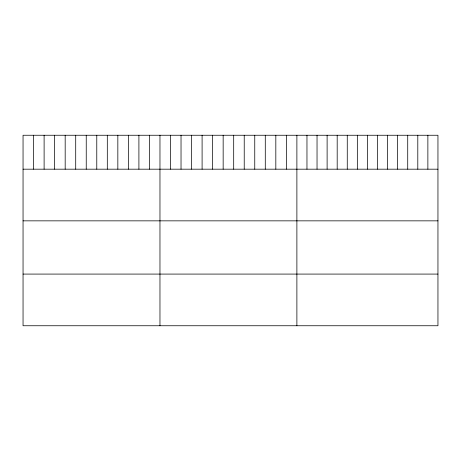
<?xml version="1.0" encoding="UTF-8"?>
<svg xmlns="http://www.w3.org/2000/svg" width="461" height="461" viewBox="0 0 461 461"><rect width="100%" height="100%" fill="white"/><g stroke="black" fill="none" stroke-linecap="round" stroke-linejoin="round"><path stroke-width="0.69" d="M437.95 169.181L437.95 325.748L23.05 325.748L23.05 135.252L437.95 135.252L437.95 169.181L23.05 169.181M23.05 220.848L437.95 220.848M23.05 274.082L437.95 274.082M427.871 135.252L427.871 169.181M417.799 135.252L417.799 169.181M407.72 135.252L407.72 169.181M397.647 135.252L397.647 169.181M387.568 135.252L387.568 169.181M377.496 135.252L377.496 169.181M367.417 135.252L367.417 169.181M357.338 135.252L357.338 169.181M347.266 135.252L347.266 169.181M337.187 135.252L337.187 169.181M327.114 135.252L327.114 169.181M317.035 135.252L317.035 169.181M306.963 135.252L306.963 169.181M296.884 135.252L296.884 325.748M286.35 135.252L286.35 169.181M275.822 135.252L275.822 169.181M265.288 135.252L265.288 169.181M254.754 135.252L254.754 169.181M244.226 135.252L244.226 169.181M233.692 135.252L233.692 169.181M223.159 135.252L223.159 169.181M212.625 135.252L212.625 169.181M202.097 135.252L202.097 169.181M191.563 135.252L191.563 169.181M181.029 135.252L181.029 169.181M170.501 135.252L170.501 169.181M159.967 135.252L159.967 325.748M149.433 135.252L149.433 169.181M138.905 135.252L138.905 169.181M128.371 135.252L128.371 169.181M117.837 135.252L117.837 169.181M107.309 135.252L107.309 169.181M96.775 135.252L96.775 169.181M86.242 135.252L86.242 169.181M75.708 135.252L75.708 169.181M65.18 135.252L65.18 169.181M54.646 135.252L54.646 169.181M44.112 135.252L44.112 169.181M33.584 135.252L33.584 169.181"/></g></svg>
